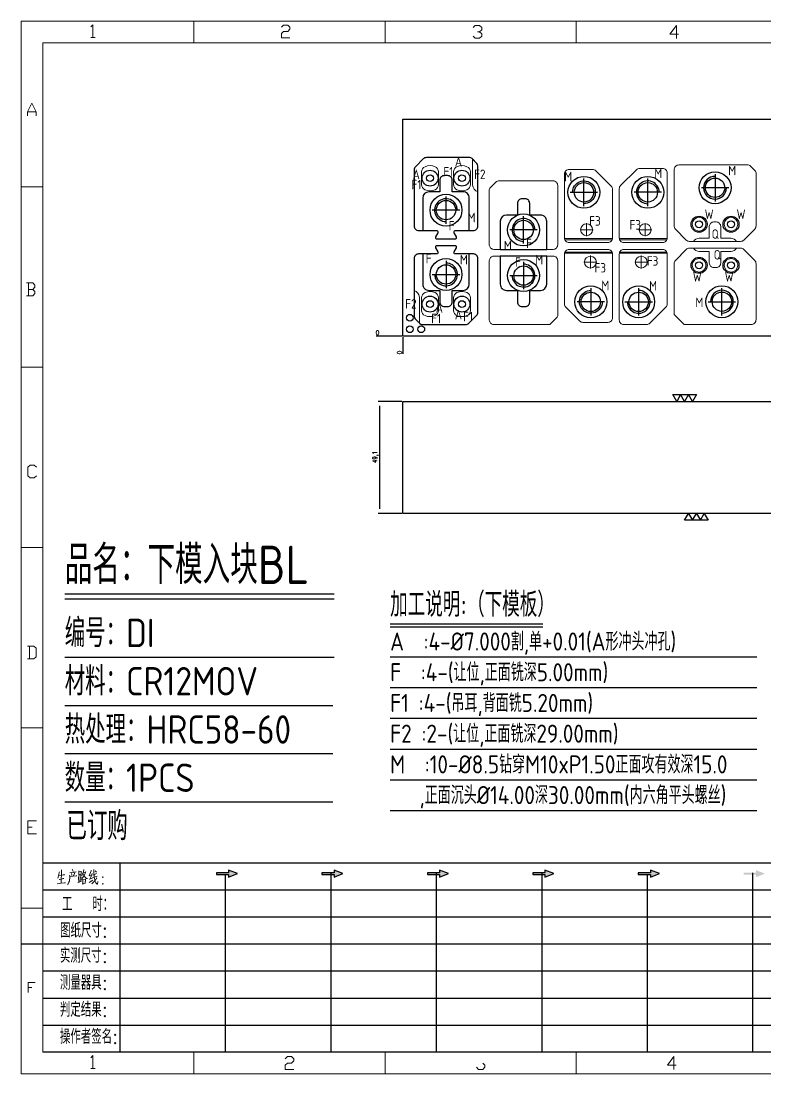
# Model space of a CAD drawing. Header units: millimetres. Extents: x 88508 to 142116, y -5268 to 20283.
# Drawn here: x 110577.3 to 110904, y -1151.5 to -690 of the extents above; entities that cross this region are included whole.
import ezdxf
from ezdxf.enums import TextEntityAlignment as Align

# ---------------------------------------------------------------- set-up
doc = ezdxf.new("R2010")
doc.units = ezdxf.units.MM
for name, pattern in [('$TD_AUDIT_GENERATED_(575F8F)', [0]), ('CENTER', [0]), ('DASHED', [0]), ('HIDDEN', [0])]:
    doc.linetypes.add(name, pattern=pattern)
for name, color, linetype in [('DIE_P', 2, 'Continuous'), ('DIE_P_O', 1, '$TD_AUDIT_GENERATED_(575F8F)'), ('DIM', 4, 'Continuous'), ('PRESS', 3, 'Continuous'), ('TEXT', 4, 'Continuous')]:
    doc.layers.add(name, color=color, linetype=linetype)
doc.styles.add('chinesef_fs', font='simplex.shx', dxfattribs={"bigfont": 'gbcbig.shx'})
doc.styles.add('gbenor', font='gbenor.shx', dxfattribs={"bigfont": 'gbcbig.shx'})
doc.styles.add('GBENOR_', font='gbenor.shx', dxfattribs={"bigfont": 'gbcbig'})
doc.styles.get("Standard").update_dxf_attribs({"font": 'txt.shx', "width": 0.85, "bigfont": 'ctxt.shx'})
doc.styles.add('TXT', font='txt.shx', dxfattribs={"width": 0.8, "bigfont": 'ctxt.shx'})
doc.dimstyles.new('T-2-WX', dxfattribs={"dimtxt": 2, "dimasz": 2, "dimexe": 0.5, "dimexo": 0.5, "dimgap": 0.5, "dimtad": 1, "dimtxsty": 'Standard', "dimblk": 'OPEN30', "dimcen": 0, "dimazin": 3, "dimtfac": 1, "dimtmove": 0, "dimatfit": 3, "dimldrblk": 'OPEN30', "dimlwd": -1, "dimlwe": -1})

# ---------------------------------------------------------------- blocks, each defined once
blk = doc.blocks.new('*D8746')
at = {"layer": 'Defpoints', "color": 0}
for p in [(110744.83, -856.68), (110734.47, -905.78), (110744.83, -905.78)]:
    blk.add_point(p, dxfattribs=at)
at = {"layer": 'DIM', "color": 0}
for p, q in [((110744.33, -856.68), (110733.97, -856.68)), ((110734.47, -858.68), (110734.47, -903.78)), ((110744.33, -905.78), (110733.97, -905.78))]:
    blk.add_line(p, q, dxfattribs=at)
at = {"layer": 'DIM', "color": 0, "insert": (110732.78, -881.08), "char_height": 2, "attachment_point": 5, "rotation": 90}
blk.add_mtext('49,1', dxfattribs=at)
blk = doc.blocks.new('_Open30')
blk = doc.blocks.new('*D8747')
at = {"layer": 'Defpoints', "color": 0}
for p in [(110744.83, -828.05), (110744.83, -828.05), (110744.83, -834.2)]:
    blk.add_point(p, dxfattribs=at)
at = {"layer": 'DIM', "color": 0}
blk.add_line((110744.83, -828.55), (110744.83, -835.84), dxfattribs=at)
at = {"layer": 'DIM', "color": 0, "insert": (110743.33, -835.27), "char_height": 2, "attachment_point": 5, "rotation": 90}
blk.add_mtext('0', dxfattribs=at)
blk = doc.blocks.new('*D8748')
at = {"layer": 'Defpoints', "color": 0}
for p in [(110734.72, -828.05), (110744.83, -828.05), (110744.83, -828.05)]:
    blk.add_point(p, dxfattribs=at)
at = {"layer": 'DIM', "color": 0}
blk.add_line((110744.33, -828.05), (110733.09, -828.05), dxfattribs=at)
at = {"layer": 'DIM', "color": 0, "insert": (110733.66, -826.55), "char_height": 2, "attachment_point": 5}
blk.add_mtext('0', dxfattribs=at)
blk = doc.blocks.new('*D8749')
at = {"layer": 'Defpoints', "color": 0}
for p in [(111034.83, -733.05), (111039.21, -733.05), (110744.83, -828.05)]:
    blk.add_point(p, dxfattribs=at)
at = {"layer": 'DIM', "color": 0}
blk.add_line((111035.33, -733.05), (111042.46, -733.05), dxfattribs=at)
at = {"layer": 'DIM', "color": 0, "insert": (111041.08, -731.55), "char_height": 2, "attachment_point": 5}
blk.add_mtext('95', dxfattribs=at)
blk = doc.blocks.new('*D8750')
at = {"layer": 'Defpoints', "color": 0}
for p in [(111034.83, -728.69), (111034.83, -733.05), (110744.83, -828.05)]:
    blk.add_point(p, dxfattribs=at)
at = {"layer": 'DIM', "color": 0}
blk.add_line((111034.83, -732.55), (111034.83, -723.82), dxfattribs=at)
at = {"layer": 'DIM', "color": 0, "insert": (111033.33, -726.01), "char_height": 2, "attachment_point": 5, "rotation": 90}
blk.add_mtext('290', dxfattribs=at)
blk = doc.blocks.new('U40')
for points in [[(351.8, 337.7), (351.8, 333.2), (367, 339.3), (351.8, 345.3), (351.8, 340.8), (331.2, 340.8), (331.2, 337.7)], [(545.7, 339.3), (530.6, 345.3), (530.6, 340.8), (509.9, 340.8), (509.9, 337.7), (530.6, 337.7), (530.6, 333.2)], [(724.5, 339.3), (709.3, 345.3), (709.3, 340.8), (688.7, 340.8), (688.7, 337.7), (709.3, 337.7), (709.3, 333.2)], [(903.3, 339.3), (888.1, 345.3), (888.1, 340.8), (867.5, 340.8), (867.5, 337.7), (888.1, 337.7), (888.1, 333.2)], [(1082.1, 339.3), (1066.9, 345.3), (1066.9, 340.8), (1046.3, 340.8), (1046.3, 337.7), (1066.9, 337.7), (1066.9, 333.2)], [(1245.7, 337.7), (1245.7, 333.2), (1260.9, 339.3), (1245.7, 345.3), (1245.7, 340.8), (1225.1, 340.8), (1225.1, 337.7)]]:
    blk.add_hatch(color=3).paths.add_polyline_path(points)
at = {"color": 254, "lineweight": 18}
for p, q in [((0, 1783.5), (0, 0)), ((0, 1783.5), (2530.2, 1783.5)), ((941.1, 1783.5), (941.1, 1746.5)), ((37, 37), (37, 1746.5)), ((37, 1746.5), (2493.2, 1746.5)), ((0, 1502.7), (37, 1502.7)), ((0, 1197.2), (37, 1197.2)), ((0, 891.7), (37, 891.7)), ((0, 586.3), (37, 586.3)), ((0, 280.8), (37, 280.8)), ((37, 37), (2493.2, 37)), ((941.1, 0), (941.1, 37)), ((0, 0), (2530.2, 0))]:
    blk.add_line(p, q, dxfattribs=at)
at = {"color": 254, "linetype": 'Continuous', "lineweight": 18}
for p, q in [((293.1, 1783.5), (293.1, 1746.5)), ((617.1, 1783.5), (617.1, 1746.5)), ((293.1, 0), (293.1, 37)), ((617.1, 0), (617.1, 37))]:
    blk.add_line(p, q, dxfattribs=at)
for p, q in [((38, 357.6), (1598.2, 357.6)), ((38, 311.8), (1598.2, 311.8)), ((37.1, 266), (1598.2, 266)), ((0.1, 220.2), (1598.2, 220.2)), ((37.1, 174.4), (1598.2, 174.4)), ((37.1, 128.6), (1598.2, 128.6)), ((37.1, 82.8), (1598.2, 82.8))]:
    blk.add_line(p, q)
at = {"color": 254}
for p, q in [((167.8, 37), (167.8, 357.6)), ((525.5, 37), (525.5, 340.8)), ((704.3, 37), (704.3, 340.8)), ((883.1, 37), (883.1, 340.8)), ((1240.6, 37), (1240.6, 340.8)), ((346.7, 37), (346.7, 337.9)), ((1061.9, 37), (1061.9, 337.7)), ((1598.2, 37), (38, 37))]:
    blk.add_line(p, q, dxfattribs=at)
at = {"color": 92, "lineweight": 18}
for points in [[(118.3, 1773.7), (121.9, 1777.3), (121.9, 1755.8)], [(441.4, 1773.1), (445, 1776.7), (452.2, 1776.7), (455.8, 1773.1), (455.8, 1769.5), (452.2, 1765.9), (445, 1765.9), (441.4, 1762.3), (441.4, 1755.1), (455.8, 1755.1)], [(766.4, 1772.4), (770, 1776), (777.2, 1776), (780.8, 1772.4), (780.8, 1768.8), (777.2, 1765.2), (773.6, 1765.2)], [(1114.4, 1761.4), (1100, 1761.4), (1110.8, 1775.8), (1110.8, 1754.2)], [(118.3, 1755.8), (125.5, 1755.8)], [(777.2, 1765.2), (780.8, 1761.6), (780.8, 1758), (777.2, 1754.4), (770, 1754.4), (766.4, 1758)], [(11.1, 1622.8), (11.1, 1630), (18.3, 1644.4), (25.5, 1630), (25.5, 1622.8)], [(11.1, 1630), (25.5, 1630)], [(20, 1329), (23.6, 1332.6), (23.6, 1336.2), (20, 1339.8), (9.2, 1339.8)], [(12.8, 1339.8), (12.8, 1318.2)], [(9.2, 1318.2), (20, 1318.2), (23.6, 1321.8), (23.6, 1325.4), (20, 1329), (12.8, 1329)], [(26.1, 1013.2), (22.5, 1009.6), (15.3, 1009.6), (11.7, 1013.2), (11.7, 1027.6), (15.3, 1031.2), (22.5, 1031.2), (26.1, 1027.6)], [(11, 703.2), (21.8, 703.2), (25.4, 706.8), (25.4, 721.2), (21.8, 724.8), (11, 724.8)], [(14.6, 724.8), (14.6, 703.2)], [(26.1, 407), (11.7, 407), (11.7, 428.6), (26.1, 428.6)], [(11.7, 417.8), (18.9, 417.8)], [(12.3, 137.7), (12.3, 155), (23.8, 155)], [(12.3, 146.4), (18.1, 146.4)], [(118.3, 27.4), (121.9, 31), (121.9, 9.4)], [(447.9, 25.7), (451.5, 29.3), (458.7, 29.3), (462.3, 25.7), (462.3, 22.1), (458.7, 18.5), (451.5, 18.5), (447.9, 14.9), (447.9, 7.7), (462.3, 7.7)], [(782.7, 18.5), (786.3, 14.9), (786.3, 11.3), (782.7, 7.7), (775.5, 7.7), (771.9, 11.3)], [(1110.3, 14.9), (1095.9, 14.9), (1106.7, 29.3), (1106.7, 7.7)], [(118.3, 9.4), (125.5, 9.4)]]:
    blk.add_lwpolyline(points, dxfattribs=at)
at = {"color": 92, "lineweight": 0}
for points in [[(65, 342.2), (64.8, 341), (64.1, 337.9), (63.6, 335.7), (62.8, 333.5), (62.1, 331.4)], [(68.4, 345.9), (68.7, 344.4), (68.1, 322.9)], [(82.6, 340.8), (93.7, 342.2), (93.3, 342.4), (92.4, 342)], [(86.1, 336.1), (86, 337.5), (85.3, 339.8)], [(86.7, 346.7), (87.9, 344.6), (88.3, 343)], [(90.3, 341), (90.4, 339.6), (89.1, 335.3)], [(97.8, 344), (98.1, 342.6), (98.1, 340.8), (98.1, 337.9), (98.1, 336.3), (98.2, 337.7), (102.1, 338.3), (101.8, 338.3), (102.1, 343.6), (102.1, 343.2), (102.1, 342.8), (98.2, 342.2)], [(105.5, 341.2), (105.9, 341), (109.6, 341.8), (109.3, 342.6), (108.5, 339.6), (107.6, 337.3), (106.9, 335.9), (105.9, 334.3), (104.3, 332), (103.1, 330.4), (101.9, 329.4)], [(106.6, 346.5), (106.5, 345.2), (105.1, 341.2), (104.2, 338.9), (103.1, 336.3), (102.6, 335.5)], [(104.9, 339.1), (105.3, 338.7), (107, 335.7), (108.6, 333.3), (109.9, 331.2), (110.3, 330.8), (112.6, 330.8), (110.2, 331.2), (109, 332.6)], [(119.3, 344.8), (119.1, 343.8), (116.8, 338.5), (115.4, 335.5), (119.3, 336.3)], [(120.3, 339.4), (118.1, 333.5), (116.4, 330), (116.1, 329.8), (120.5, 331.4)], [(121.7, 336.7), (127.7, 339.6)], [(123.4, 346.5), (123.5, 345.4), (123.5, 340.8), (123.8, 337.3), (124, 335.3), (124.2, 333.1), (124.5, 331), (124.8, 329), (125.2, 327.4), (125.9, 325.7), (126.9, 323.9), (127.9, 322.7), (128.9, 321.7), (129.6, 321.3), (129.9, 326.1), (129.4, 321.5)], [(127.7, 341.6), (127.2, 342.4), (125.7, 344.2)], [(61.4, 322.3), (68.2, 322.9), (75.3, 323.7), (74.9, 323.9), (73.8, 323.5)], [(63.8, 335.9), (73.4, 337.5), (73.1, 337.7), (72.5, 337.3)], [(64.5, 329.6), (64.8, 329.6), (65.1, 329.6), (72.5, 331), (71.9, 331), (70.9, 330.8)], [(82.6, 335.1), (82.6, 331.8), (82.3, 329), (81.9, 326.8), (81.2, 324.9), (80.3, 323.1), (79.6, 321.9), (78.8, 320.9)], [(93.3, 335.5), (94.1, 335.7), (94.3, 335.5), (82.6, 334.3), (82.6, 335.1), (82.2, 336.9)], [(96.5, 323.9), (102.8, 327.2)], [(97.2, 334.3), (97.5, 333.5), (97.7, 324.7)], [(100.2, 337.9), (100.1, 325.9)], [(100.2, 332.6), (102.4, 333.1)], [(104.2, 330), (104.5, 329), (104.5, 321.1), (104.3, 322.1), (104.5, 322.7), (109.2, 323.1), (108.6, 323.1), (109, 329.2), (109, 330), (109.3, 329.4), (108.6, 329.4), (104.6, 328.8)], [(115.3, 324.3), (121.5, 328.2)], [(128.2, 332.4), (128.1, 331.6), (126.9, 329.6), (125.8, 328), (124.5, 326.3), (123, 324.7), (121.4, 323.3), (120.1, 322.3)], [(121.4, 332.2), (128.8, 335.1)]]:
    blk.add_lwpolyline(points, dxfattribs=at)
for points in [[(367, 339.3), (351.8, 345.3), (351.8, 340.8), (331.2, 340.8), (331.2, 337.7), (351.8, 337.7), (351.8, 333.2), (367, 339.3)], [(545.7, 339.3), (530.6, 345.3), (530.6, 340.8), (509.9, 340.8), (509.9, 337.7), (530.6, 337.7), (530.6, 333.2), (545.7, 339.3)], [(724.5, 339.3), (709.3, 345.3), (709.3, 340.8), (688.7, 340.8), (688.7, 337.7), (709.3, 337.7), (709.3, 333.2), (724.5, 339.3)], [(903.3, 339.3), (888.1, 345.3), (888.1, 340.8), (867.5, 340.8), (867.5, 337.7), (888.1, 337.7), (888.1, 333.2), (903.3, 339.3)], [(1082.1, 339.3), (1066.9, 345.3), (1066.9, 340.8), (1046.3, 340.8), (1046.3, 337.7), (1066.9, 337.7), (1066.9, 333.2), (1082.1, 339.3)]]:
    blk.add_lwpolyline(points)
for points in [[(138.7, 332.4), (139.4, 333.5), (138.7, 334.5), (138, 333.5)], [(138.7, 320.9), (139.4, 321.9), (138.7, 322.9), (138, 321.9)]]:
    blk.add_lwpolyline(points, close=True, dxfattribs=at)
at = {"color": 3, "style": 'chinesef_fs'}
for s, p in [('工  时：', (69.5, 275.7)), ('图纸尺寸:', (66.2, 230.9)), ('实测尺寸:', (65.9, 188.4)), ('测量器具:', (65.9, 142.6)), ('判定结果:', (65.9, 96.8)), ('操作者签名:', (65.9, 51))]:
    blk.add_text(s, height=24.57, dxfattribs=at).set_placement(p)
at = {"lineweight": 18, "style": 'GBENOR_'}
blk.add_attdef('文档路径', (2126, 386.9), '', height=17.8, dxfattribs=at)
at = {"lineweight": 20, "style": 'TXT'}
for tag, height, p in [('18-**-**', 16.3, (1866.6, 256.2)), ('客户名称', 16.1, (1741.1, 134, 0)), ('料厚:', 16.1, (1741.3, 93.2, 0))]:
    blk.add_attdef(tag, text='', height=height, dxfattribs=at).set_placement(p, align=Align.MIDDLE)
for tag, p, height in [('88888', (1850.9, 207.5), 14.9), ('材质:', (1691.2, 168, 0), 16.1), ('核准', (1869.4, 127.5, 0), 16.1), ('设计', (1868.8, 88.3, 0), 16.1), ('绘图', (1868.2, 49.1, 0), 16.1)]:
    blk.add_attdef(tag, p, '', height=height, dxfattribs=at)
for tag, p, height, width in [('3', (2234.7, 206.9), 15.8, 0.7), ('4', (2234.7, 167.4), 15.8, 0.7), ('核准日期', (2041.1, 124.2, 0), 16.1, 0.68), ('设计日期', (2041.1, 84.5, 0), 16.1, 0.68), ('1', (2251.9, 85.9), 14.6, 0.7), ('绘图日期', (2040.9, 46.4, 0), 16.1, 0.68), ('2', (2235, 49.2), 14.6, 0.7)]:
    blk.add_attdef(tag, p, '', height=height, dxfattribs=dict(at, width=width))

msp = doc.modelspace()

# ---------------------------------------------------------------- linework, layer by layer
at = {"layer": 'DIE_P', "linetype": 'CENTER'}
for p, q in [((110881.69, -757.048), (110881.69, -769.048)), ((110887.69, -763.048), (110875.69, -763.048)), ((110884.689, -818.991), (110884.689, -806.991)), ((110878.689, -812.991), (110890.689, -812.991))]:
    msp.add_line(p, q, dxfattribs=at)
at = {"layer": 'DIE_P', "color": 4, "linetype": 'CENTER', "lineweight": 15}
for p, q in [((110825.33, -784.312), (110825.33, -778.592)), ((110851.05, -784.312), (110851.05, -778.592)), ((110828.19, -781.452), (110822.47, -781.452)), ((110848.19, -781.452), (110853.91, -781.452)), ((110827.05, -792.792), (110827.05, -798.512)), ((110849.33, -792.792), (110849.33, -798.512)), ((110824.19, -795.652), (110829.91, -795.652)), ((110852.19, -795.652), (110846.47, -795.652))]:
    msp.add_line(p, q, dxfattribs=at)
at = {"layer": 'DIE_P', "lineweight": 15}
for p, q in [((110836.688, -785.332, 0), (110815.691, -785.332, 0)), ((110836.59, -785.844), (110815.79, -785.844)), ((110839.691, -785.332, 0), (110860.688, -785.332, 0)), ((110839.79, -785.844), (110860.59, -785.844)), ((110815.691, -791.772, 0), (110836.688, -791.772, 0)), ((110815.79, -791.261), (110836.59, -791.261)), ((110860.688, -791.772, 0), (110839.691, -791.772, 0)), ((110860.59, -791.261), (110839.79, -791.261))]:
    msp.add_line(p, q, dxfattribs=at)
at = {"layer": 'DIE_P', "color": 1, "linetype": 'Continuous'}
for points in [[(110768.25, -784.55), (110767.212, -782.752, -0.5773503), (110767.731, -781.852), (110775.692, -781.852, 0.4142136), (110777.692, -779.852), (110777.692, -753.473, 0.1989124), (110777.253, -752.412), (110775.131, -750.291, 0.1989124), (110774.071, -749.852), (110755.096, -749.852, 0.1989124), (110753.682, -750.437), (110750.278, -753.842, 0.1989124), (110749.692, -755.256), (110749.692, -779.852, 0.4142136), (110751.692, -781.852), (110759.653, -781.852, -0.5773503), (110760.172, -782.752), (110759.134, -784.55, 0.5773503), (110759.654, -785.45), (110767.73, -785.45, 0.5773503)], [(110759.654, -788.45, 0.5773503), (110759.134, -789.35), (110760.172, -791.148, -0.5773503), (110759.653, -792.048), (110751.692, -792.048, 0.4142136), (110749.692, -794.048), (110749.692, -819.426, 0.1989124), (110750.131, -820.487), (110752.253, -822.608, 0.1989124), (110753.313, -823.048), (110772.288, -823.048, 0.1989124), (110773.702, -822.462), (110777.106, -819.058, 0.1989124), (110777.692, -817.644), (110777.692, -794.048, 0.4142136), (110775.692, -792.048), (110767.731, -792.048, -0.5773503), (110767.212, -791.148), (110768.25, -789.35, 0.5773503), (110767.73, -788.45)]]:
    msp.add_lwpolyline(points, format="xyb", close=True, dxfattribs=at)
at = {"layer": 'DIE_P', "color": 94, "linetype": 'Continuous', "lineweight": 15}
for points in [[(110775.382, -750.542), (110775.382, -761.852, 0.347762), (110777.692, -764.771), (110777.692, -753.473, 0.1989124), (110777.253, -752.412)], [(110752.002, -822.358), (110752.002, -811.048, 0.347762), (110749.692, -808.128), (110749.692, -819.426, 0.1989124), (110750.131, -820.487)]]:
    msp.add_lwpolyline(points, format="xyb", close=True, dxfattribs=at)
at = {"layer": 'DIE_P', "color": 52, "linetype": 'DASHED', "lineweight": 15, "ltscale": 0.1}
for points in [[(110754.492, -763.892, 0.2087122), (110758.892, -763.892, 0.2982166), (110760.392, -761.601), (110760.392, -756.102, 0.2982166), (110758.892, -753.811, 0.2087122), (110754.492, -753.811, 0.2982166), (110752.992, -756.102), (110752.992, -761.601, 0.2982166)], [(110768.492, -763.892, 0.2087122), (110772.892, -763.892, 0.2982166), (110774.392, -761.601), (110774.392, -756.102, 0.2982166), (110772.892, -753.811, 0.2087122), (110768.492, -753.811, 0.2982166), (110766.992, -756.102), (110766.992, -761.601, 0.2982166)], [(110758.892, -809.007, 0.2087122), (110754.492, -809.007, 0.2982166), (110752.992, -811.298), (110752.992, -816.797, 0.2982166), (110754.492, -819.089, 0.2087122), (110758.892, -819.089, 0.2982166), (110760.392, -816.797), (110760.392, -811.298, 0.2982166)], [(110772.892, -809.007, 0.2087122), (110768.492, -809.007, 0.2982166), (110766.992, -811.298), (110766.992, -816.797, 0.2982166), (110768.492, -819.089, 0.2087122), (110772.892, -819.089, 0.2982166), (110774.392, -816.797), (110774.392, -811.298, 0.2982166)]]:
    msp.add_lwpolyline(points, format="xyb", close=True, dxfattribs=at)
at = {"layer": 'DIE_P', "color": 1, "linetype": 'Continuous', "lineweight": 15}
for points in [[(110836.69, -785.052), (110836.69, -763.778, 0.1989124), (110836.104, -762.364), (110829.383, -755.642, 0.1989124), (110827.968, -755.056), (110817.69, -755.056, 0.4142136), (110815.69, -757.056), (110815.69, -785.052, 0.4142136), (110817.69, -787.052), (110834.69, -787.052, 0.4142136)], [(110839.69, -785.052), (110839.69, -763.485, -0.1989124), (110840.275, -762.071), (110847.204, -755.142, -0.1989124), (110848.618, -754.556), (110858.69, -754.556, -0.4142136), (110860.69, -756.556), (110860.69, -785.052, -0.4142136), (110858.69, -787.052), (110841.69, -787.052, -0.4142136)], [(110782.692, -788.048), (110782.692, -763.962, -0.1989124), (110782.985, -763.255), (110785.899, -760.341, -0.1989124), (110786.606, -760.048), (110810.692, -760.048, -0.4142136), (110812.692, -762.048), (110812.692, -788.048, -0.4142136), (110810.692, -790.048), (110784.692, -790.048, -0.4142136)], [(110812.69, -795.048), (110812.69, -819.133, -0.1989124), (110812.397, -819.841), (110809.483, -822.755, -0.1989124), (110808.775, -823.048), (110784.69, -823.048, -0.4142136), (110782.69, -821.048), (110782.69, -795.048, -0.4142136), (110784.69, -793.048), (110810.69, -793.048, -0.4142136)], [(110815.69, -792.052), (110815.69, -813.998, 0.1989124), (110816.275, -815.412), (110822.325, -821.462, 0.1989124), (110823.739, -822.048), (110834.69, -822.048, 0.4142136), (110836.69, -820.048), (110836.69, -792.052, 0.4142136), (110834.69, -790.052), (110817.69, -790.052, 0.4142136)], [(110860.69, -792.052), (110860.69, -813.998, -0.1989124), (110860.104, -815.412), (110853.054, -822.462, -0.1989124), (110851.64, -823.048), (110841.69, -823.048, -0.4142136), (110839.69, -821.048), (110839.69, -792.052, -0.4142136), (110841.69, -790.052), (110858.69, -790.052, -0.4142136)]]:
    msp.add_lwpolyline(points, format="xyb", close=True, dxfattribs=at)
at = {"layer": 'DIE_P', "color": 1, "linetype": 'Continuous', "lineweight": 13}
for points in [[(110899.69, -756.462), (110899.69, -779.77, -0.1989124), (110899.104, -781.184), (110894.326, -785.962, -0.1989124), (110892.911, -786.548), (110870.468, -786.548, -0.1989124), (110869.054, -785.962), (110864.275, -781.184, -0.1989124), (110863.69, -779.77), (110863.69, -755.248, -0.4142136), (110865.89, -753.048), (110896.275, -753.048, -0.1989124), (110896.983, -753.341), (110899.397, -755.755, -0.1989124)], [(110863.69, -818.219), (110863.69, -796.326, -0.1989124), (110864.275, -794.912), (110869.054, -790.133, -0.1989124), (110870.468, -789.548), (110892.911, -789.548, -0.1989124), (110894.326, -790.133), (110899.104, -794.912, -0.1989124), (110899.69, -796.326), (110899.69, -820.848, -0.4142136), (110897.49, -823.048), (110868.518, -823.048, -0.1989124), (110867.811, -822.755), (110863.983, -818.926, -0.1989124)]]:
    msp.add_lwpolyline(points, format="xyb", close=True, dxfattribs=at)
at = {"layer": 'DIE_P', "color": 94, "linetype": 'Continuous'}
for points in [[(110773.891, -781.852), (110773.891, -767.551, 0.4142136), (110771.191, -764.851), (110766.395, -764.851), (110766.395, -759.732, 0.4142136), (110764.395, -757.732), (110762.987, -757.732, 0.4142136), (110760.987, -759.732), (110760.987, -764.851), (110756.191, -764.851, 0.4142135), (110753.491, -767.551), (110753.491, -781.852), (110759.653, -781.852, -0.5773503), (110760.172, -782.752), (110759.134, -784.55, 0.5773503), (110759.654, -785.45), (110767.73, -785.45, 0.5773503), (110768.25, -784.55), (110767.212, -782.752, -0.5773503), (110767.731, -781.852)], [(110807.891, -790.048), (110807.891, -777.747, 0.4142136), (110805.191, -775.047), (110800.395, -775.047), (110800.395, -769.928, 0.4142136), (110798.395, -767.928), (110796.987, -767.928, 0.4142136), (110794.987, -769.928), (110794.987, -775.047), (110790.191, -775.047, 0.4142135), (110787.491, -777.747), (110787.491, -790.048)], [(110753.493, -792.048), (110753.493, -805.348, 0.4142136), (110756.193, -808.048), (110760.989, -808.048), (110760.989, -813.168, 0.4142136), (110762.989, -815.168), (110764.397, -815.168, 0.4142136), (110766.397, -813.168), (110766.397, -808.048), (110771.193, -808.048, 0.4142135), (110773.893, -805.348), (110773.893, -792.048), (110767.731, -792.048, -0.5773503), (110767.212, -791.148), (110768.25, -789.35, 0.5773503), (110767.73, -788.45), (110759.654, -788.45, 0.5773503), (110759.134, -789.35), (110760.172, -791.148, -0.5773503), (110759.653, -792.048)], [(110787.491, -793.048), (110787.491, -805.348, 0.4142136), (110790.191, -808.048), (110794.987, -808.048), (110794.987, -813.168, 0.4142136), (110796.987, -815.168), (110798.395, -815.168, 0.4142136), (110800.395, -813.168), (110800.395, -808.048), (110805.191, -808.048, 0.4142135), (110807.891, -805.348), (110807.891, -793.048)]]:
    msp.add_lwpolyline(points, format="xyb", close=True, dxfattribs=at)
at = {"layer": 'DIE_P'}
for points in [[(110819.19, -765.052, -2.4142136), (110824.19, -770.052)], [(110857.19, -765.052, 2.4142136), (110852.19, -770.052)], [(110768.692, -772.852, 2.4142136), (110763.692, -777.852)], [(110802.692, -781.548, 2.4142136), (110797.692, -786.548)], [(110758.692, -801.048, 2.4142136), (110763.692, -796.048)], [(110792.69, -801.548, 2.4142136), (110797.69, -796.548)], [(110832.19, -813.052, -2.4142136), (110827.19, -808.052)], [(110843.19, -813.052, 2.4142136), (110848.19, -808.052)]]:
    msp.add_lwpolyline(points, format="xyb", dxfattribs=at)
at = {"layer": 'DIE_P', "linetype": 'CENTER'}
for points in [[(110824.19, -771.052), (110824.19, -759.052)], [(110852.19, -771.052), (110852.19, -759.052)], [(110818.19, -765.052), (110830.19, -765.052)], [(110858.19, -765.052), (110846.19, -765.052)], [(110763.692, -778.852), (110763.692, -766.852)], [(110769.692, -772.852), (110757.692, -772.852)], [(110797.692, -787.548), (110797.692, -775.548)], [(110803.692, -781.548), (110791.692, -781.548)], [(110763.692, -795.048), (110763.692, -807.048)], [(110797.69, -795.548), (110797.69, -807.548)], [(110757.692, -801.048), (110769.692, -801.048)], [(110791.69, -801.548), (110803.69, -801.548)], [(110827.19, -807.052), (110827.19, -819.052)], [(110848.19, -807.052), (110848.19, -819.052)], [(110833.19, -813.052), (110821.19, -813.052)], [(110842.19, -813.052), (110854.19, -813.052)]]:
    msp.add_lwpolyline(points, dxfattribs=at)
at = {"layer": 'DIE_P', "color": 94, "linetype": 'Continuous', "lineweight": 13}
for points in [[(110872.277, -786.548, -0.265588), (110874.69, -785.169), (110879.185, -785.169), (110879.185, -780.05, -0.4142136), (110881.185, -778.05), (110882.194, -778.05, -0.4142136), (110884.194, -780.05), (110884.194, -785.169), (110888.69, -785.169, -0.2655878), (110891.102, -786.548)], [(110891.102, -789.548, -0.265588), (110888.69, -790.926), (110884.194, -790.926), (110884.194, -796.046, -0.4142136), (110882.194, -798.046), (110881.185, -798.046, -0.4142136), (110879.185, -796.046), (110879.185, -790.926), (110874.69, -790.926, -0.2655878), (110872.277, -789.548)]]:
    msp.add_lwpolyline(points, format="xyb", close=True, dxfattribs=at)
at = {"layer": 'DIE_P', "color": 1}
for centre in [(110756.692, -758.852), (110770.692, -758.852), (110756.692, -814.048), (110770.692, -814.048)]:
    msp.add_circle(centre, 3.5, dxfattribs=at)
at = {"layer": 'DIE_P', "linetype": 'Continuous'}
for centre in [(110881.69, -763.048), (110824.19, -765.052), (110852.19, -765.052), (110763.692, -772.852), (110797.692, -781.548), (110763.692, -801.048), (110797.69, -801.548), (110827.19, -813.052), (110848.19, -813.052), (110884.689, -812.991)]:
    msp.add_circle(centre, 7, dxfattribs=at)
at = {"layer": 'DIE_P'}
for centre in [(110824.19, -765.052), (110852.19, -765.052), (110881.69, -763.048), (110763.692, -772.852), (110797.692, -781.548), (110763.692, -801.048), (110797.69, -801.548), (110827.19, -813.052), (110848.19, -813.052), (110884.689, -812.991)]:
    msp.add_circle(centre, 4.25, dxfattribs=at)
at = {"layer": 'DIE_P', "linetype": 'Continuous', "lineweight": 15}
for centre in [(110825.33, -781.452), (110851.05, -781.452), (110827.05, -795.652), (110849.33, -795.652)]:
    msp.add_circle(centre, 2.6, dxfattribs=at)
at = {"layer": 'DIE_P', "color": 4, "linetype": 'HIDDEN', "ltscale": 0.5}
for centre in [(110874.69, -779.048), (110888.69, -779.048), (110874.69, -797.048), (110888.69, -797.048)]:
    msp.add_circle(centre, 3.5, dxfattribs=at)
at = {"layer": 'DIE_P', "color": 1, "linetype": 'Continuous', "lineweight": 18}
for centre in [(110874.69, -779.048), (110888.69, -779.048), (110874.69, -797.048), (110888.69, -797.048)]:
    msp.add_circle(centre, 3, dxfattribs=at)
at = {"layer": 'DIE_P'}
for centre, start, end in [((110881.69, -763.048), 90, 0), ((110884.689, -812.991), 270, 180)]:
    msp.add_arc(centre, 5, start, end, dxfattribs=at)
at = {"layer": 'DIE_P_O', "color": 3}
for centre in [(110756.692, -758.852), (110770.692, -758.852), (110874.69, -779.048), (110888.69, -779.048), (110874.69, -797.048), (110888.69, -797.048), (110756.692, -814.048), (110770.692, -814.048)]:
    msp.add_circle(centre, 1.5, dxfattribs=at)
at = {"layer": 'DIM', "color": 4, "linetype": 'Continuous', "lineweight": 25}
for p, q in [((110596.476, -941.064), (110714.635, -941.064)), ((110596.476, -943.241), (110714.635, -943.241)), ((110596.476, -968.751), (110714.635, -968.751)), ((110596.476, -989.905), (110714.122, -989.905)), ((110596.476, -1011.06), (110714.122, -1011.06)), ((110596.476, -1032.214), (110714.122, -1032.214))]:
    msp.add_line(p, q, dxfattribs=at)
at = {"layer": 'PRESS', "color": 8, "linetype": 'HIDDEN'}
for points in [[(110744.83, -828.048), (110744.83, -733.048), (111034.83, -733.048), (111034.83, -828.048)], [(110744.83, -856.679), (111034.83, -856.679), (111034.83, -905.779), (110744.83, -905.779)]]:
    msp.add_lwpolyline(points, close=True, dxfattribs=at)
at = {"layer": 'PRESS', "color": 4}
for points in [[(110873.527, -853.679), (110871.795, -856.679), (110870.063, -853.679), (110868.331, -856.679), (110866.599, -853.679), (110864.867, -856.679), (110863.135, -853.679), (110873.527, -853.679)], [(110868.331, -908.779), (110870.063, -905.779), (110871.795, -908.779), (110873.527, -905.779), (110875.26, -908.779), (110876.992, -905.779), (110878.724, -908.779), (110868.331, -908.779)]]:
    msp.add_lwpolyline(points, close=True, dxfattribs=at)
at = {"layer": 'TEXT', "color": 3}
for p, q in [((110739.186, -954.126), (110806.094, -954.126)), ((110739.186, -955.512), (110806.094, -955.512))]:
    msp.add_line(p, q, dxfattribs=at)
at = {"layer": 'TEXT', "color": 3, "linetype": 'Continuous'}
for p, q in [((110739.186, -968.659), (110899.99, -968.659)), ((110739.186, -982.123), (110899.99, -982.123)), ((110739.186, -995.587), (110899.99, -995.587)), ((110739.186, -1009.051), (110899.99, -1009.051)), ((110739.186, -1022.515), (110899.99, -1022.515)), ((110739.186, -1035.979), (110899.99, -1035.979))]:
    msp.add_line(p, q, dxfattribs=at)
at = {"layer": 'TEXT', "color": 4}
for centre in [(110747.83, -820.048), (110747.83, -825.048), (110752.83, -825.048)]:
    msp.add_circle(centre, 1.5, dxfattribs=at)

# ---------------------------------------------------------------- block references
at = {"lineweight": 5, "ltscale": 3, "xscale": 0.2587433479356444, "yscale": 0.2587433479356444, "zscale": 0.2587433479356444}
msp.add_blockref('U40', (110577.307, -1151.456), dxfattribs=at)

# ---------------------------------------------------------------- texts
at = {"layer": 'DIM', "color": 3, "linetype": 'Continuous', "lineweight": 25, "style": 'gbenor'}
for s, height, p in [('品名：下模入块BL', 16.7991, (110596.476, -936.708)), ('编号：DI', 12.4438, (110596.476, -964.396)), ('材料：CR12MOV', 12.4438, (110596.476, -985.55)), ('热处理：HRC58-60', 12.44375, (110596.476, -1006.704)), ('数量：1PCS', 12.4438, (110596.476, -1027.859)), ('已订购', 12.4438, (110597.233, -1049.013))]:
    msp.add_text(s, height=height, dxfattribs=at).set_placement(p)
at = {"layer": 'TEXT', "color": 4, "style": 'gbenor'}
for s, p in [('A', (110769.168, -751.67)), ('A', (110750.645, -757.231)), ('F1 ', (110765.842, -756.052)), ('F2 ', (110779.664, -757.163)), ('M', (110817.288, -758.151)), ('M', (110856.789, -756.747)), ('M', (110889.213, -755.524)), ('F1 ', (110751.842, -761.652)), ('M', (110774.897, -776.119)), ('W', (110879.102, -774.635)), ('W', (110893.102, -774.635)), ('F', (110766.154, -779.708)), ('F3', (110829.05, -777.582)), ('F3', (110846.698, -779.291)), ('Q', (110881.75, -783.343)), ('M', (110790.791, -788.449)), ('F', (110800.153, -787.438)), ('F', (110756.089, -794.109)), ('M', (110771.526, -794.598)), ('F', (110795.228, -795.657)), ('M', (110804.591, -794.646)), ('F3', (110854.298, -795.148)), ('Q', (110882.654, -792.434)), ('F3', (110831.358, -798.118)), ('W', (110873.906, -802.07)), ('W', (110887.906, -802.07)), ('M', (110833.552, -805.896)), ('M', (110854.514, -806.039)), ('F2 ', (110749.425, -813.927)), ('M', (110874.802, -813.283)), ('A', (110760.769, -815.782)), ('A', (110769.148, -818.685)), ('F1 ', (110760.525, -820.377)), ('F1 ', (110774.529, -819.513))]:
    msp.add_text(s, height=4.16, dxfattribs=at).set_placement(p, align=Align.MIDDLE_CENTER)
for s, height, p in [('加工说明:（下模板）', 10.692, (110739.186, -951.077)), ('F  :4-(让位,正面铣深5.00mm)', 7.92, (110739.186, -979.351)), ('F1 :4-(吊耳,背面铣5.20mm)', 7.92, (110739.186, -992.815)), ('F2 :2-(让位,正面铣深29.00mm)', 7.92, (110739.186, -1006.279)), ('M  :10-%%C8.5钻穿M10xP1.50正面攻有效深15.0', 7.92, (110739.186, -1019.743)), ('   ,正面沉头%%c14.00深30.00mm(内六角平头螺丝)', 7.92, (110739.186, -1033.207))]:
    msp.add_text(s, height=height, dxfattribs=at).set_placement(p)
at = {"layer": 'TEXT', "color": 1, "style": 'gbenor'}
msp.add_text('A  :4-%%C7.000割,单+0.01(A形冲头冲孔)', height=7.92, dxfattribs=at).set_placement((110739.186, -965.887))

# ---------------------------------------------------------------- dimensions: what is measured, and where the dimension line sits
at = {"layer": 'DIM', "color": 4}
for feature_location, offset, dtype, origin, picture, middle in [((111034.83, -733.048), (0, 4.354), 1, (110744.83, -828.048), '*D8750', (111033.33, -726.008)), ((111034.83, -733.048), (4.377, 0), 0, (110744.83, -828.048), '*D8749', (111041.083, -731.548)), ((110744.829759493, -828.048423071), (-10.10692105, 0), 0, (110744.829759493, -828.048423071), '*D8748', (110733.656171776, -826.548423071)), ((110744.829759493, -828.048423071), (0, -6.154074579), 1, (110744.829759493, -828.048423071), '*D8747', (110743.329759493, -835.269164317))]:
    dim = msp.add_ordinate_dim(feature_location=feature_location, offset=offset, dtype=dtype, origin=origin, dimstyle='T-2-WX', dxfattribs=at)
    dim.commit()
    dim.dimension.update_dxf_attribs({"geometry": picture, "text_midpoint": middle})
dim = msp.add_linear_dim(base=(110734.467, -905.779), p1=(110744.83, -856.679), p2=(110744.83, -905.779), angle=90, dimstyle='T-2-WX', dxfattribs=at)
dim.commit()
dim.dimension.update_dxf_attribs({"geometry": '*D8746', "text_midpoint": (110734.467, -881.079), "dimtype": 160})

doc.saveas('drawing.dxf')
